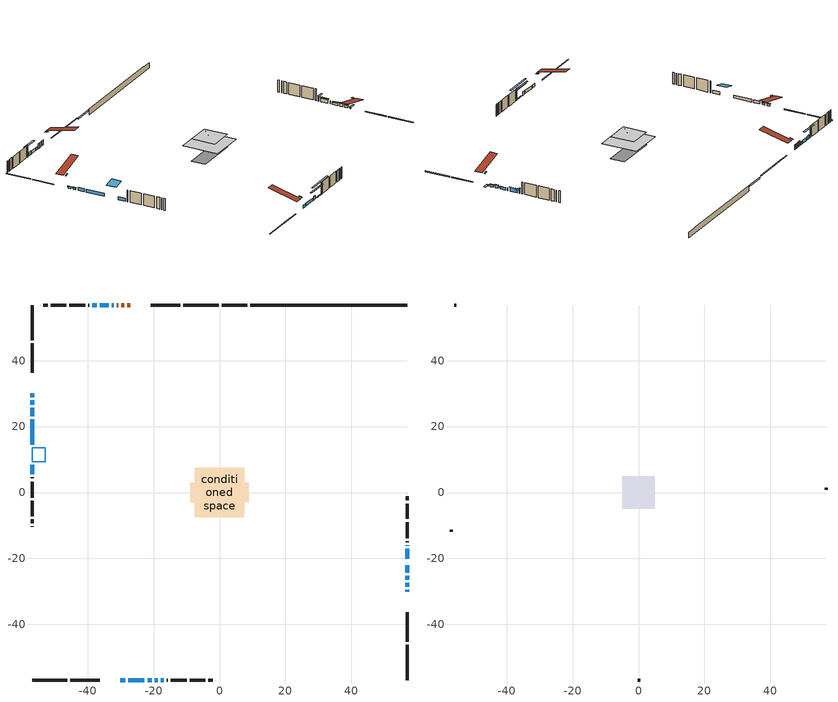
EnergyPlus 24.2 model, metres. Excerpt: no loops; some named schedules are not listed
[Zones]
conditioned space
 floor outside (Floor1 construction): -2.76,-2.76 -2.76,2.76 2.76,2.76 2.76,-2.76 z0.13
 floor outside (Floor2 construction): -1.02,-1.02 -1.02,1.02 1.02,1.02 1.02,-1.02 z0.13
 floor adiabatic (Floor6 construction): -1.17,-1.17 -1.17,1.17 1.17,1.17 1.17,-1.17 z0.13
 floor adiabatic (AdiabaticFloorConstruction): -7.45,-7.45 -7.45,7.45 7.45,7.45 7.45,-7.45 z2.57
 floor foundation (Slab1 construction): -8.88,-3 -8.88,3 8.88,3 8.88,-3 z-2.23
 floor foundation (Slab2 construction): -1.17,-1.17 -1.17,1.17 1.17,1.17 1.17,-1.17 z-0.59
 floor foundation (Slab3 construction): -2.16,-2.16 -2.16,2.16 2.16,2.16 2.16,-2.16 z0
 wall outside (RimJoist1 construction): -0.3,56.88 -10.99,56.88 / -56.88,-56.88 -46.19,-56.88 / -56.88,56.88 -56.88,46.19 / 56.88,-56.88 56.88,-46.19 z0.13:0.43
 wall outside (RimJoist2 construction): -11.92,56.88 -20.83,56.88 / -45.26,-56.88 -36.35,-56.88 / -56.88,45.26 -56.88,36.35 / 56.88,-45.26 56.88,-36.35 z0.13:0.43
 wall outside (AdiabaticWallConstruction 1): -27.12,56.88 -27.92,56.88 / -28.85,56.88 -29.75,56.88 / -30.68,56.88 -31.15,56.88 z0.13:2.16
 wall outside (AdiabaticWallConstruction): 56.88,-30.06 56.88,-29.55 z0.13:0.51; -56.88,30.06 -56.88,28.84 / -56.88,27.91 -56.88,26.69 z0.13:0.89; -30.06,-56.88 -28.66,-56.88 / 56.88,-26.48 56.88,-25.25 / 56.88,-21.16 56.88,-21.08 / -32.07,56.88 -32.68,56.88 / -56.88,25.77 -56.88,23.11 / -56.88,22.18 -56.88,14.46 / -27.73,-56.88 -22.77,-56.88 / -33.6,56.88 -36.36,56.88 / -56.88,8.43 -56.88,5.51 z0.13:1.35; 56.88,-28.62 56.88,-27.4 z0.13:1.05; 56.88,-24.33 56.88,-22.09 z0.13:1.07; -21.84,-56.88 -20.62,-56.88 / 56.88,-20.16 56.88,-17.11 z0.13:1.65; -19.69,-56.88 -18.77,-56.88 / -17.85,-56.88 -16.93,-56.88 z0.13:0.49; -37.29,56.88 -38.54,56.88 z0.13:1.68; 56.88,-16.18 56.88,-16 z0.13:2.11
 wall outside (Wall1 construction): -39.47,56.88 -39.79,56.88 / -16,-56.88 -15.68,-56.88 / -56.88,4.58 -56.88,4.26 / 56.88,-15.07 56.88,-14.75 z0.13:5.01
 wall outside (Wall2 construction): -40.72,56.88 -45.58,56.88 / -14.75,-56.88 -9.89,-56.88 / -56.88,3.33 -56.88,-1.54 / 56.88,-13.82 56.88,-8.96 z0.13:5.01
 wall outside (Wall3 construction): -46.51,56.88 -51.2,56.88 / -8.96,-56.88 -4.27,-56.88 / -56.88,-2.47 -56.88,-7.15 / 56.88,-8.03 56.88,-3.34 z0.13:5.01
 wall outside (Wall4 construction): -52.12,56.88 -53.42,56.88 / -3.35,-56.88 -2.05,-56.88 / -56.88,-8.08 -56.88,-9.38 / 56.88,-2.42 56.88,-1.12 z0.13:5.01
 wall outside (Wall5 construction): -54.35,56.88 -54.37,56.88 / -1.12,-56.88 -1.1,-56.88 / -56.88,-10.31 -56.88,-10.33 / 56.88,-0.19 56.88,-0.17 z0.13:5.01
 wall foundation (FoundationWall1 construction): 9.33,56.88,-2.23 9.33,56.88,0.13 52.12,56.88,0.13 52.12,56.88,-0.01 56.88,56.88,-0.01 56.88,56.88,-2.23
 wall foundation (FoundationWall2 construction): 8.4,56.88 0.63,56.88 z-0.59:0.07
 window (WindowConstruction 16): 56.88,-30.06 56.88,-29.55 z0.13:0.51
 window (WindowConstruction 6): -56.88,30.06 -56.88,28.84 z0.13:0.89
 window (WindowConstruction 7): -56.88,27.91 -56.88,26.69 z0.13:0.89
 window (WindowConstruction 8): -30.06,-56.88 -28.66,-56.88 z0.13:1.35
 window (WindowConstruction 9): 56.88,-28.62 56.88,-27.4 z0.13:1.04
 window (WindowConstruction 10): 56.88,-26.47 56.88,-25.26 z0.13:1.35
 window (WindowConstruction 11): 56.88,-24.33 56.88,-22.09 z0.13:1.07
 window (WindowConstruction 12): 56.88,-21.16 56.88,-21.09 z0.13:1.35
 window (WindowConstruction 17): -32.07,56.88 -32.68,56.88 z0.13:1.35
 window (WindowConstruction): -56.88,25.76 -56.88,23.11 z0.13:1.35
 window (WindowConstruction 13): -56.88,22.18 -56.88,14.46 z0.13:1.35
 window (WindowConstruction 14): -27.73,-56.88 -22.77,-56.88 z0.13:1.35
 window (WindowConstruction 15): -33.61,56.88 -36.36,56.88 z0.13:1.35
 window (WindowConstruction 1): -56.88,8.43 -56.88,5.51 z0.13:1.35
 window (WindowConstruction 2): -21.84,-56.88 -20.62,-56.88 z0.13:1.65
 window (WindowConstruction 18): -19.69,-56.88 -18.78,-56.88 z0.13:0.49
 window (WindowConstruction 19): -17.85,-56.88 -16.93,-56.88 z0.13:0.49
 window (WindowConstruction 3): -37.29,56.88 -38.54,56.88 z0.13:1.68
 window (WindowConstruction 4): 56.88,-20.16 56.88,-17.11 z0.13:1.65
 window (WindowConstruction 5): 56.88,-16.18 56.88,-16 z0.13:2.11
 door (Door): -27.12,56.88 -27.92,56.88 z0.13:2.16
 door (Door 1): -28.85,56.88 -29.75,56.88 z0.13:2.16
 door (Door 2): -30.68,56.88 -31.15,56.88 z0.13:2.16
 ceiling adiabatic (AdiabaticFloorConstruction): 7.45,-7.45 7.45,7.45 -7.45,7.45 -7.45,-7.45 z2.57
 roof outside (Roof4 construction): -26.19,56.88,5.01 -26.19,55.53,5.34 -25.84,55.53,5.34 -25.84,56.88,5.01; -30.99,-56.88,5.01 -30.99,-55.53,5.34 -31.34,-55.53,5.34 -31.34,-56.88,5.01; -56.88,30.99,5.01 -55.53,30.99,5.34 -55.53,31.34,5.34 -56.88,31.34,5.01; 56.88,-30.99,5.01 55.53,-30.99,5.34 55.53,-31.34,5.34 56.88,-31.34,5.01
 roof outside (AdiabaticRoofConstruction): -56.88,9.36,5.01 -52.83,9.36,6.02 -52.83,13.53,6.02 -56.88,13.53,5.01
 skylight (SkylightConstruction): -56.88,9.36,5.01 -52.83,9.36,6.02 -52.83,13.53,6.02 -56.88,13.53,5.01
attic - vented
 floor to conditioned space (Floor3 construction Reversed): -4.93,-4.93 -4.93,4.93 4.93,4.93 4.93,-4.93 z5.01
 floor to conditioned space (Floor4 construction Reversed): -1.02,-1.02 -1.02,1.02 1.02,1.02 1.02,-1.02 z5.01
 floor to conditioned space (Floor5 construction Reversed): -3.63,-3.63 -3.63,3.63 3.63,3.63 3.63,-3.63 z5.01
 wall outside (Wall6 construction): -55.3,56.88 -55.95,56.88 / -0.17,-56.88 0.48,-56.88 / -56.88,-11.26 -56.88,-11.91 / 56.88,0.76 56.88,1.41 z0.13:5.01
 roof outside (Roof1 construction): -24.91,56.88,5.01 -24.91,44.65,8.06 -21.76,44.65,8.06 -21.76,56.88,5.01; -32.27,-56.88,5.01 -32.27,-44.65,8.06 -35.42,-44.65,8.06 -35.42,-56.88,5.01; -56.88,32.27,5.01 -44.65,32.27,8.06 -44.65,35.42,8.06 -56.88,35.42,5.01; 56.88,-32.27,5.01 44.65,-32.27,8.06 44.65,-35.42,8.06 56.88,-35.42,5.01
shading: 56.88,-29.4 56.88,-30.21 59.32,-30.21 59.32,-29.4 z0.66; -56.88,28.69 -56.88,30.21 -57.49,30.21 -57.49,28.69 z1.04; -56.88,26.54 -56.88,28.06 -57.49,28.06 -57.49,26.54 z1.04; 56.88,-27.25 56.88,-28.77 57.49,-28.77 57.49,-27.25 z1.19; 56.88,-25.11 56.88,-26.62 57.49,-26.62 57.49,-25.11 z1.5; 56.88,-21.94 56.88,-24.48 57.49,-24.48 57.49,-21.94 z1.22; -17.88,-56.88 -24.58,-56.88 -24.58,-57.49 -17.88,-57.49 z4.39; -15.12,-56.88 -23.35,-56.88 -23.35,-57.34 -15.12,-57.34 z4.15; -11.44,-56.88 -23.34,-56.88 -23.34,-57.49 -11.44,-57.49 z5.98; -41.59,56.88 -34.24,56.88 -34.24,57.49 -41.59,57.49 z4.73; 56.88,-16.81 56.88,-20.46 57.18,-20.46 57.18,-16.81 z1.95; 56.88,-15.85 56.88,-16.33 59.32,-16.33 59.32,-15.85 z2.26
[Building]
Building 1: Terrain=Suburbs
[Site:Location]
Edmonton Intl AP_AB: Latitude {deg}=53.31; Longitude {deg}=-113.58; Time Zone {hr}=-7; Elevation {m}=723; Keep Site Location Information=Yes
[Site:GroundTemperature:Shallow]
-1.56185, -3.61833, -3.78302, -2.80711, 1.11059, 5.01004, 8.39065, 10.5322, 10.7141, 8.97234, 5.67794, 1.89811
[Site:WaterMainsTemperature]
Calculation Method=Schedule; Temperature Schedule=mains temperature schedule
[Material] Roughness=Rough; Thermal Absorptance=0.9
Name | Thickness {m} | Conductivity {W/m-K} | Density {kg/m3} | Specific Heat {J/kg-K} | Solar Absorptance | Visible Absorptance
asphalt or fiberglass shingles | 0.00635 | 0.162714 | 1121.4 | 1465.45 | 0.4 | 0.4
asphalt or fiberglass shingles 1 | 0.00635 | 0.162714 | 1121.4 | 1465.45 | 0.7 | 0.7
ceiling loosefill ins | 0.0846667 | 0.0480833 | 16.02 | 1046.75 | 0.7 | 0.7
ceiling stud and cavity | 0.1397 | 0.0995447 | 65.682 | 1177.47 | 0.7 | 0.7
ceiling stud and cavity 1 | 0.1397 | 0.119484 | 65.682 | 1177.47 | 0.7 | 0.7
ceiling stud and cavity 2 | 0.1397 | 0.112855 | 65.682 | 1177.47 | 0.7 | 0.7
concrete 4.0 in. | 0.1016 | 1.803125 | 2242.8 | 837.4 | 0.7 | 0.7
concrete 8.0 in. | 0.2032 | 1.803125 | 2242.8 | 837.4 | 0.7 | 0.7
door material | 0.04445 | 0.053851 | 512.64 | 1214.23 | 0.7 | 0.7
exterior vertical ins | 0.0827993 | 0.029427 | 32.04 | 1214.23 | 0.7 | 0.7
exterior vertical ins 1 | 0.0455465 | 0.029427 | 32.04 | 1214.23 | 0.7 | 0.7
floor covering | 0.0127 | 0.0433444 | 54.468 | 1339.84 | 0.6 | 0.6
floor covering 1 | 0.0127 | 9.015625 | 54.468 | 1339.84 | 0.6 | 0.6
floor rigid ins; rim joist rigid ins; roof rigid ins | 0.051816 | 0.029427 | 32.04 | 1214.23 | 0.7 | 0.7
floor rigid ins 1; roof rigid ins 1; wall rigid ins | 0.512978 | 0.029427 | 32.04 | 1214.23 | 0.7 | 0.7
floor stud and cavity | 0.1397 | 0.0986543 | 92.3553 | 1139.71 | 0.7 | 0.7
floor stud and cavity 1 | 0.1397 | 0.0903414 | 92.3553 | 1139.71 | 0.7 | 0.7
floor stud and cavity 2 | 0.0889 | 0.62952 | 50.32683 | 1063.81 | 0.7 | 0.7
floor stud and cavity 3 | 0.1397 | 1.75129 | 37.0049 | 1207.88 | 0.7 | 0.7
furniture material conditioned space 1 | 0.1524 | 0.115458 | 640.8 | 1214.23 | 0.6 | 0.6
gypsum board | 0.0127 | 0.160291 | 801 | 837.4 | 0.6 | 0.6
gypsum board 1 | 0.0127 | 0.160291 | 801 | 837.4 | 0.7 | 0.7
osb sheathing 0.5 in. | 0.0127 | 0.115458 | 512.64 | 1214.23 | 0.7 | 0.7
osb sheathing 0.75 in. | 0.01905 | 0.115458 | 512.64 | 1214.23 | 0.7 | 0.7
osb sheathing 2.0 in. | 0.0508 | 0.115458 | 512.64 | 1214.23 | 0.7 | 0.7
rim joist stud and cavity | 0.0508 | 0.0451784 | 125.044 | 1163.47 | 0.6 | 0.6
rim joist stud and cavity 1 | 0.0508 | 0.0344445 | 125.044 | 1163.47 | 0.6 | 0.6
roof stud and cavity | 0.2032 | 1.99059 | 78.34581 | 1123.46 | 0.7 | 0.7
roof stud and cavity 1 | 0.18415 | 1.78684 | 37.0049 | 1207.88 | 0.6 | 0.6
wall stud and cavity | 0.1397 | 0.10344 | 139.0536 | 1170.24 | 0.7 | 0.7
wall stud and cavity 1 | 0.1397 | 0.0984349 | 139.0536 | 1170.24 | 0.7 | 0.7
wall stud and cavity 2 | 0.1397 | 0.0975873 | 139.0536 | 1170.24 | 0.7 | 0.7
wall stud and cavity 3 | 0.1397 | 0.0835141 | 139.0536 | 1170.24 | 0.7 | 0.7
wall stud and cavity 4 | 0.1397 | 0.0885473 | 139.0536 | 1170.24 | 0.7 | 0.7
wall stud and cavity 5 | 0.0889 | 6.9971 | 50.32683 | 1063.81 | 0.6 | 0.6
wall stud and cavity 6 | 0.0889 | 0.380278 | 52.3479 | 1209.89 | 0.7 | 0.7
wall stud and cavity 7 | 0.0889 | 0.391764 | 83.0341 | 1211.67 | 0.7 | 0.7
wood siding | 0.0254 | 0.102417 | 544.68 | 1172.36 | 0.4 | 0.4
wood siding 1 | 0.00254 | 0.102417 | 544.68 | 1172.36 | 0.4 | 0.4
wood siding 2; wood siding 3; wood siding 4 | 0.0254 | 0.102417 | 544.68 | 1172.36 | 0.7 | 0.7
[WindowMaterial:SimpleGlazingSystem]
Name | U-Factor {W/m2-K} | Solar Heat Gain Coefficient
SkylightMaterial | 2.12525 | 0.6216
WindowMaterial | 2.29789 | 0.6
WindowMaterial 1 | 1.51489 | 0.44
WindowMaterial 10 | 1.513187 | 0.42
WindowMaterial 11 | 1.4547 | 0.44
WindowMaterial 12 | 5.88581 | 0.27
WindowMaterial 13 | 2.373404 | 0.58
WindowMaterial 14 | 2.36034 | 0.48
WindowMaterial 15 | 2.32117 | 0.56
WindowMaterial 16 | 5.90966 | 0.46
WindowMaterial 2 | 1.30708 | 0.51
WindowMaterial 3 | 1.46379 | 0.44
WindowMaterial 4 | 1.25086 | 0.53
WindowMaterial 5 | 1.79311 | 0.31
WindowMaterial 6 | 1.7352 | 0.33
WindowMaterial 7 | 1.379754 | 0.48
WindowMaterial 8 | 1.43256 | 0.46
WindowMaterial 9 | 1.55237 | 0.41
[Construction]
AdiabaticFloorConstruction: floor stud and cavity 3, floor rigid ins 1, osb sheathing 0.75 in., floor covering
AdiabaticRoofConstruction: asphalt or fiberglass shingles 1, roof rigid ins 1, osb sheathing 0.75 in., roof stud and cavity 1
AdiabaticWallConstruction: wood siding 3, wall rigid ins, wall stud and cavity 6, gypsum board
AdiabaticWallConstruction 1: wood siding 4, wall rigid ins, wall stud and cavity 6, gypsum board
Door; Door 1; Door 2: door material
Floor1 construction: floor stud and cavity, floor rigid ins, osb sheathing 0.75 in., floor covering
Floor2 construction: floor stud and cavity 1, floor rigid ins, osb sheathing 0.75 in., floor covering
Floor3 construction Reversed: gypsum board, ceiling stud and cavity, ceiling loosefill ins
Floor4 construction Reversed: gypsum board, ceiling stud and cavity 1, ceiling loosefill ins
Floor5 construction Reversed: gypsum board, ceiling stud and cavity 2, ceiling loosefill ins
Floor6 construction: floor stud and cavity 2, floor covering 1
FoundationWall1 construction; FoundationWall2 construction: concrete 8.0 in., gypsum board 1
furniture construction conditioned space 1: furniture material conditioned space 1
PartitionWallConstruction: gypsum board, wall stud and cavity 7, gypsum board
RimJoist1 construction: wood siding 2, osb sheathing 2.0 in., rim joist stud and cavity
RimJoist2 construction: wood siding 2, rim joist rigid ins, osb sheathing 2.0 in., rim joist stud and cavity 1
Roof1 construction: asphalt or fiberglass shingles
Roof4 construction: asphalt or fiberglass shingles, roof rigid ins, osb sheathing 0.75 in., roof stud and cavity, gypsum board
SkylightConstruction: SkylightMaterial
Slab1 construction; Slab2 construction; Slab3 construction: concrete 4.0 in.
Wall1 construction: wood siding, osb sheathing 0.5 in., wall stud and cavity, gypsum board
Wall2 construction: wood siding, osb sheathing 0.5 in., wall stud and cavity 1, gypsum board
Wall3 construction: wood siding, osb sheathing 0.5 in., wall stud and cavity 2, gypsum board
Wall4 construction: wood siding, osb sheathing 0.5 in., wall stud and cavity 3, gypsum board
Wall5 construction: wood siding, osb sheathing 0.5 in., wall stud and cavity 4, gypsum board
Wall6 construction: wood siding 1, wall stud and cavity 5
WindowConstruction: WindowMaterial
WindowConstruction 1: WindowMaterial 1
WindowConstruction 10: WindowMaterial 10
WindowConstruction 11: WindowMaterial 11
WindowConstruction 12: WindowMaterial 12
WindowConstruction 13; WindowConstruction 14; WindowConstruction 15: WindowMaterial 13
WindowConstruction 16: WindowMaterial 14
WindowConstruction 17: WindowMaterial 15
WindowConstruction 18; WindowConstruction 19: WindowMaterial 16
WindowConstruction 2: WindowMaterial 2
WindowConstruction 3: WindowMaterial 3
WindowConstruction 4: WindowMaterial 4
WindowConstruction 5: WindowMaterial 5
WindowConstruction 6: WindowMaterial 6
WindowConstruction 7: WindowMaterial 7
WindowConstruction 8: WindowMaterial 8
WindowConstruction 9: WindowMaterial 9
[Zone] Multiplier=1; Part of Total Floor Area=Yes
Name | Volume {m3}
attic - vented | 77.3415
conditioned space | 889.5
[Space]
Name | Zone | Volume {m3}
attic - vented 1 | attic - vented | 77.3415
conditioned space 1 | conditioned space | 889.5
[ZoneInfiltration:EffectiveLeakageArea]
infil attic - vented 1: Zone or Space=attic - vented 1; Schedule=Always On Discrete; Effective Air Leakage Area {cm2}=5360.7; Stack Coefficient=0.000551698; Wind Coefficient=1.58698e-05
[ZoneMixing]
whole house fan mix: Zone or Space=attic - vented; Schedule=Always On Continuous; Design Flow Rate Calculation Method=Flow/Zone; Design Flow Rate {m3/s}=0; Source Zone or Space=conditioned space
[SurfaceProperty:ExposedFoundationPerimeter] Exposed Perimeter Calculation Method=TotalExposedPerimeter
Name | Total Exposed Perimeter {m}
Slab1 | 47.549
Slab2 | 7.772
Slab3 | 11.278
[InternalMass] Zone or ZoneList=conditioned space; Space or SpaceList=conditioned space 1
Name | Construction | Surface Area {m2}
furniture mass conditioned space 1 | furniture construction conditioned space 1 | 157.096
partition wall mass | PartitionWallConstruction | 387.26
[Lights]
interior lighting: Zone or ZoneList or Space or SpaceList=conditioned space 1; Schedule=interior lighting schedule; Design Level Calculation Method=LightingLevel; Lighting Level {W}=343.2; Return Air Fraction=0; Fraction Radiant=0.6; Fraction Visible=0.2; Fraction Replaceable=1
[People]
occupants: Zone or ZoneList or Space or SpaceList=conditioned space 1; Number of People Schedule=occupants schedule; Number of People Calculation Method=People; Number of People=3; Fraction Radiant=0.314171; Sensible Heat Fraction=0.56303; Activity Level Schedule=occupants activity schedule; Carbon Dioxide Generation Rate {m3/s-W}=0; Enable ASHRAE 55 Comfort Warnings=No; Mean Radiant Temperature Calculation Type=EnclosureAveraged
[ElectricEquipment] Zone or ZoneList or Space or SpaceList=conditioned space 1; Design Level Calculation Method=EquipmentLevel
Name | Schedule | Design Level {W} | Fraction Latent | Fraction Radiant | Fraction Lost
clothes dryer | clothes dryer schedule | 140.772 | 0.015 | 0.081 | 0.85
clothes washer | clothes washer schedule | 32.1985 | 0.03 | 0.162 | 0.7
cooking range | cooking range schedule | 215.147 | 0.08 | 0.432 | 0.2
dishwasher | dishwasher schedule | 66.8632 | 0.3 | 0.18 | 0.4
fridge | fridge schedule | 72.9452 | 0 | 0.6 | 0
mech vent bath fan 0 | mech vent bath fan 0 schedule | 50.2 | 0 | 0 | 1
mech vent bath fan 1 | mech vent bath fan 1 schedule | 50.2 | 0 | 0 | 1
mech vent bath fan 2 | mech vent bath fan 2 schedule | 50.2 | 0 | 0 | 1
mech vent house fan | mech vent house fan schedule | 0 | 0 | 0 | 1
mech vent house fan cfis | mech vent house fan cfis schedule | 0 | 0 | 0 | 0
misc plug loads | misc plug loads schedule | 494.7 | 0.045 | 0.513 | 0.1
whole house fan | Always On Discrete | 0 | 0 | 0 | 1
[OtherEquipment] Zone or ZoneList or Space or SpaceList=conditioned space 1; Design Level Calculation Method=EquipmentLevel
Name | Fuel Type | Schedule | Design Level {W} | Fraction Latent | Fraction Radiant | Fraction Lost
clothes dryer 1 | Electricity | clothes dryer schedule | 0 | 0.015 | 0.081 | 0.85
cooking range 1 | Electricity | cooking range schedule | 0 | 0.08 | 0.432 | 0.2
general water use latent | None | general water use schedule | 62.594 | 1 | 0 | 0
general water use sensible | None | general water use schedule | -61.6891 | 0 | 0.6 | 0
mech vent house fan latent load | None | Always On Discrete | 0 | 1 | 0 | 0
mech vent house fan sensible load | None | Always On Discrete | 0 | 0 | 0 | 0
water heater energy adjustment1 | NaturalGas | Always On Discrete | 0.01 | 0 | 0 | 1
[ZoneInfiltration:DesignFlowRate] Zone or ZoneList or Space or SpaceList=conditioned space 1; Schedule=Always On Discrete; Design Flow Rate Calculation Method=Flow/Zone; Design Flow Rate {m3/s}=0
infil flow; natural vent flow; whole house fan flow
[Foundation:Kiva] Initial Indoor Air Temperature {C}=18; Wall Depth Below Slab {m}=0.2032
Name | Wall Height Above Grade {m} | Custom Block Material Name 1 | Custom Block Depth 1 {m} | Custom Block X Position 1 {m} | Custom Block Z Position 1 {m}
Foundation Kiva 1 | 0.129997 | exterior vertical ins | 2.36001 | 0.2159 | 0
Foundation Kiva 2 | 0.0700126 | exterior vertical ins 1 | 0.660014 | 0.2159 | 0
Foundation Kiva 3 | 0.1016
[Foundation:Kiva:Settings]
Soil Conductivity {W/m-K}=0.849921; Soil Density {kg/m3}=1842.3; Soil Specific Heat {J/kg-K}=418.7; Ground Solar Absorptivity=0.9; Ground Thermal Absorptivity=0.9; Ground Surface Roughness {m}=0.03; Far-Field Width {m}=40; Deep-Ground Boundary Condition=ZeroFlux; Deep-Ground Depth {m}=40; Minimum Cell Dimension {m}=0.2; Maximum Cell Growth Coefficient=3; Simulation Timestep=Timestep
[Exterior:Lights]
exterior lighting: Schedule=exterior lighting schedule; Design Level {W}=75.6
[Schedule:Constant]
Name | Hourly Value
Always On Continuous; mech vent house fan schedule; mech vent house fan cfis schedule; Always On Discrete | 1
occupants activity schedule | 117.228
fridge schedule | 0
[Schedule:Week:Daily]
interior lighting schedule Week Rule - Jan1-Jan27: interior lighting schedule day, interior lighting schedule day, interior lighting schedule day, interior lighting schedule day, interior lighting schedule day, interior lighting schedule day, interior lighting schedule day, interior lighting schedule default day, interior lighting schedule default day, interior lighting schedule default day, interior lighting schedule default day, interior lighting schedule default day
interior lighting schedule Week Rule - Jan28-Feb3: interior lighting schedule day, interior lighting schedule day, interior lighting schedule day, interior lighting schedule day, interior lighting schedule day 1, interior lighting schedule day 1, interior lighting schedule day 1, interior lighting schedule default day, interior lighting schedule default day, interior lighting schedule default day, interior lighting schedule default day, interior lighting schedule default day
interior lighting schedule Week Rule - Feb4-Feb24: interior lighting schedule day 1, interior lighting schedule day 1, interior lighting schedule day 1, interior lighting schedule day 1, interior lighting schedule day 1, interior lighting schedule day 1, interior lighting schedule day 1, interior lighting schedule default day, interior lighting schedule default day, interior lighting schedule default day, interior lighting schedule default day, interior lighting schedule default day
interior lighting schedule Week Rule - Feb25-Mar3: interior lighting schedule day 1, interior lighting schedule day 1, interior lighting schedule day 1, interior lighting schedule day 1, interior lighting schedule day 2, interior lighting schedule day 2, interior lighting schedule day 2, interior lighting schedule default day, interior lighting schedule default day, interior lighting schedule default day, interior lighting schedule default day, interior lighting schedule default day
interior lighting schedule Week Rule - Mar4-Mar31: interior lighting schedule day 2, interior lighting schedule day 2, interior lighting schedule day 2, interior lighting schedule day 2, interior lighting schedule day 2, interior lighting schedule day 2, interior lighting schedule day 2, interior lighting schedule default day, interior lighting schedule default day, interior lighting schedule default day, interior lighting schedule default day, interior lighting schedule default day
interior lighting schedule Week Rule - Apr1-Apr28: interior lighting schedule day 3, interior lighting schedule day 3, interior lighting schedule day 3, interior lighting schedule day 3, interior lighting schedule day 3, interior lighting schedule day 3, interior lighting schedule day 3, interior lighting schedule default day, interior lighting schedule default day, interior lighting schedule default day, interior lighting schedule default day, interior lighting schedule default day
interior lighting schedule Week Rule - Apr29-May5: interior lighting schedule day 3, interior lighting schedule day 3, interior lighting schedule day 4, interior lighting schedule day 4, interior lighting schedule day 4, interior lighting schedule day 4, interior lighting schedule day 4, interior lighting schedule default day, interior lighting schedule default day, interior lighting schedule default day, interior lighting schedule default day, interior lighting schedule default day
interior lighting schedule Week Rule - May6-May26: interior lighting schedule day 4, interior lighting schedule day 4, interior lighting schedule day 4, interior lighting schedule day 4, interior lighting schedule day 4, interior lighting schedule day 4, interior lighting schedule day 4, interior lighting schedule default day, interior lighting schedule default day, interior lighting schedule default day, interior lighting schedule default day, interior lighting schedule default day
interior lighting schedule Week Rule - May27-Jun2: interior lighting schedule day 4, interior lighting schedule day 4, interior lighting schedule day 4, interior lighting schedule day 4, interior lighting schedule day 4, interior lighting schedule day 5, interior lighting schedule day 5, interior lighting schedule default day, interior lighting schedule default day, interior lighting schedule default day, interior lighting schedule default day, interior lighting schedule default day
interior lighting schedule Week Rule - Jun3-Jun30: interior lighting schedule day 5, interior lighting schedule day 5, interior lighting schedule day 5, interior lighting schedule day 5, interior lighting schedule day 5, interior lighting schedule day 5, interior lighting schedule day 5, interior lighting schedule default day, interior lighting schedule default day, interior lighting schedule default day, interior lighting schedule default day, interior lighting schedule default day
interior lighting schedule Week Rule - Jul1-Jul28: interior lighting schedule day 6, interior lighting schedule day 6, interior lighting schedule day 6, interior lighting schedule day 6, interior lighting schedule day 6, interior lighting schedule day 6, interior lighting schedule day 6, interior lighting schedule default day, interior lighting schedule default day, interior lighting schedule default day, interior lighting schedule default day, interior lighting schedule default day
interior lighting schedule Week Rule - Jul29-Aug4: interior lighting schedule day 6, interior lighting schedule day 6, interior lighting schedule day 6, interior lighting schedule day 7, interior lighting schedule day 7, interior lighting schedule day 7, interior lighting schedule day 7, interior lighting schedule default day, interior lighting schedule default day, interior lighting schedule default day, interior lighting schedule default day, interior lighting schedule default day
interior lighting schedule Week Rule - Aug5-Aug25: interior lighting schedule day 7, interior lighting schedule day 7, interior lighting schedule day 7, interior lighting schedule day 7, interior lighting schedule day 7, interior lighting schedule day 7, interior lighting schedule day 7, interior lighting schedule default day, interior lighting schedule default day, interior lighting schedule default day, interior lighting schedule default day, interior lighting schedule default day
interior lighting schedule Week Rule - Aug26-Sep1: interior lighting schedule day 7, interior lighting schedule day 7, interior lighting schedule day 7, interior lighting schedule day 7, interior lighting schedule day 7, interior lighting schedule day 7, interior lighting schedule day 8, interior lighting schedule default day, interior lighting schedule default day, interior lighting schedule default day, interior lighting schedule default day, interior lighting schedule default day
interior lighting schedule Week Rule - Sep2-Sep29: interior lighting schedule day 8, interior lighting schedule day 8, interior lighting schedule day 8, interior lighting schedule day 8, interior lighting schedule day 8, interior lighting schedule day 8, interior lighting schedule day 8, interior lighting schedule default day, interior lighting schedule default day, interior lighting schedule default day, interior lighting schedule default day, interior lighting schedule default day
interior lighting schedule Week Rule - Sep30-Oct6: interior lighting schedule day 8, interior lighting schedule day 9, interior lighting schedule day 9, interior lighting schedule day 9, interior lighting schedule day 9, interior lighting schedule day 9, interior lighting schedule day 9, interior lighting schedule default day, interior lighting schedule default day, interior lighting schedule default day, interior lighting schedule default day, interior lighting schedule default day
interior lighting schedule Week Rule - Oct7-Oct27: interior lighting schedule day 9, interior lighting schedule day 9, interior lighting schedule day 9, interior lighting schedule day 9, interior lighting schedule day 9, interior lighting schedule day 9, interior lighting schedule day 9, interior lighting schedule default day, interior lighting schedule default day, interior lighting schedule default day, interior lighting schedule default day, interior lighting schedule default day
interior lighting schedule Week Rule - Oct28-Nov3: interior lighting schedule day 9, interior lighting schedule day 9, interior lighting schedule day 9, interior lighting schedule day 9, interior lighting schedule day 10, interior lighting schedule day 10, interior lighting schedule day 10, interior lighting schedule default day, interior lighting schedule default day, interior lighting schedule default day, interior lighting schedule default day, interior lighting schedule default day
interior lighting schedule Week Rule - Nov4-Nov24: interior lighting schedule day 10, interior lighting schedule day 10, interior lighting schedule day 10, interior lighting schedule day 10, interior lighting schedule day 10, interior lighting schedule day 10, interior lighting schedule day 10, interior lighting schedule default day, interior lighting schedule default day, interior lighting schedule default day, interior lighting schedule default day, interior lighting schedule default day
interior lighting schedule Week Rule - Nov25-Dec1: interior lighting schedule day 10, interior lighting schedule day 10, interior lighting schedule day 10, interior lighting schedule day 10, interior lighting schedule day 10, interior lighting schedule day 10, interior lighting schedule day 11, interior lighting schedule default day, interior lighting schedule default day, interior lighting schedule default day, interior lighting schedule default day, interior lighting schedule default day
interior lighting schedule Week Rule - Dec2-Dec31: interior lighting schedule day 11, interior lighting schedule day 11, interior lighting schedule day 11, interior lighting schedule day 11, interior lighting schedule day 11, interior lighting schedule day 11, interior lighting schedule day 11, interior lighting schedule default day, interior lighting schedule default day, interior lighting schedule default day, interior lighting schedule default day, interior lighting schedule default day
occupants schedule Week Rule - Jan1-Dec31: occupants schedule day, occupants schedule day, occupants schedule day, occupants schedule day, occupants schedule day, occupants schedule day, occupants schedule day, occupants schedule default day, occupants schedule default day, occupants schedule default day, occupants schedule default day, occupants schedule default day
clothes dryer schedule Week Rule - Jan1-Dec31: clothes dryer schedule day, clothes dryer schedule day, clothes dryer schedule day, clothes dryer schedule day, clothes dryer schedule day, clothes dryer schedule day, clothes dryer schedule day, clothes dryer schedule default day, clothes dryer schedule default day, clothes dryer schedule default day, clothes dryer schedule default day, clothes dryer schedule default day
clothes washer schedule Week Rule - Jan1-Dec31: clothes washer schedule day, clothes washer schedule day, clothes washer schedule day, clothes washer schedule day, clothes washer schedule day, clothes washer schedule day, clothes washer schedule day, clothes washer schedule default day, clothes washer schedule default day, clothes washer schedule default day, clothes washer schedule default day, clothes washer schedule default day
cooking range schedule Week Rule - Jan1-Dec31: cooking range schedule day, cooking range schedule day, cooking range schedule day, cooking range schedule day, cooking range schedule day, cooking range schedule day, cooking range schedule day, cooking range schedule default day, cooking range schedule default day, cooking range schedule default day, cooking range schedule default day, cooking range schedule default day
dishwasher schedule Week Rule - Jan1-Dec31: dishwasher schedule day, dishwasher schedule day, dishwasher schedule day, dishwasher schedule day, dishwasher schedule day, dishwasher schedule day, dishwasher schedule day, dishwasher schedule default day, dishwasher schedule default day, dishwasher schedule default day, dishwasher schedule default day, dishwasher schedule default day
mech vent bath fan 0 schedule Week Rule - Jan1-Dec31: mech vent bath fan 0 schedule day, mech vent bath fan 0 schedule day, mech vent bath fan 0 schedule day, mech vent bath fan 0 schedule day, mech vent bath fan 0 schedule day, mech vent bath fan 0 schedule day, mech vent bath fan 0 schedule day, mech vent bath fan 0 schedule default day, mech vent bath fan 0 schedule default day, mech vent bath fan 0 schedule default day, mech vent bath fan 0 schedule default day, mech vent bath fan 0 schedule default day
[Schedule:Year]
interior lighting schedule: interior lighting schedule Week Rule - Jan1-Jan27, 1, 1, 1, 27, interior lighting schedule Week Rule - Jan28-Feb3, 1, 28, 2, 3, interior lighting schedule Week Rule - Feb4-Feb24, 2, 4, 2, 24, interior lighting schedule Week Rule - Feb25-Mar3, 2, 25, 3, 3, interior lighting schedule Week Rule - Mar4-Mar31, 3, 4, 3, 31, interior lighting schedule Week Rule - Apr1-Apr28, 4, 1, 4, 28, interior lighting schedule Week Rule - Apr29-May5, 4, 29, 5, 5, interior lighting schedule Week Rule - May6-May26, 5, 6, 5, 26, interior lighting schedule Week Rule - May27-Jun2, 5, 27, 6, 2, interior lighting schedule Week Rule - Jun3-Jun30, 6, 3, 6, 30, interior lighting schedule Week Rule - Jul1-Jul28, 7, 1, 7, 28, interior lighting schedule Week Rule - Jul29-Aug4, 7, 29, 8, 4, interior lighting schedule Week Rule - Aug5-Aug25, 8, 5, 8, 25, interior lighting schedule Week Rule - Aug26-Sep1, 8, 26, 9, 1, interior lighting schedule Week Rule - Sep2-Sep29, 9, 2, 9, 29, interior lighting schedule Week Rule - Sep30-Oct6, 9, 30, 10, 6, interior lighting schedule Week Rule - Oct7-Oct27, 10, 7, 10, 27, interior lighting schedule Week Rule - Oct28-Nov3, 10, 28, 11, 3, interior lighting schedule Week Rule - Nov4-Nov24, 11, 4, 11, 24, interior lighting schedule Week Rule - Nov25-Dec1, 11, 25, 12, 1, interior lighting schedule Week Rule - Dec2-Dec31, 12, 2, 12, 31
occupants schedule: occupants schedule Week Rule - Jan1-Dec31, 1, 1, 12, 31
clothes dryer schedule: clothes dryer schedule Week Rule - Jan1-Dec31, 1, 1, 12, 31
clothes washer schedule: clothes washer schedule Week Rule - Jan1-Dec31, 1, 1, 12, 31
cooking range schedule: cooking range schedule Week Rule - Jan1-Dec31, 1, 1, 12, 31
dishwasher schedule: dishwasher schedule Week Rule - Jan1-Dec31, 1, 1, 12, 31
mech vent bath fan 0 schedule: mech vent bath fan 0 schedule Week Rule - Jan1-Dec31, 1, 1, 12, 31
mech vent bath fan 1 schedule: mech vent bath fan 1 schedule Week Rule - Jan1-Dec31, 1, 1, 12, 31
mech vent bath fan 2 schedule: mech vent bath fan 2 schedule Week Rule - Jan1-Dec31, 1, 1, 12, 31
misc plug loads schedule: misc plug loads schedule Week Rule - Jan1-Dec31, 1, 1, 12, 31
general water use schedule: general water use schedule Week Rule - Jan1-Dec31, 1, 1, 12, 31
exterior lighting schedule: exterior lighting schedule Week Rule - Jan1-Jan27, 1, 1, 1, 27, exterior lighting schedule Week Rule - Jan28-Feb3, 1, 28, 2, 3, exterior lighting schedule Week Rule - Feb4-Feb24, 2, 4, 2, 24, exterior lighting schedule Week Rule - Feb25-Mar3, 2, 25, 3, 3, exterior lighting schedule Week Rule - Mar4-Mar31, 3, 4, 3, 31, exterior lighting schedule Week Rule - Apr1-Apr28, 4, 1, 4, 28, exterior lighting schedule Week Rule - Apr29-May5, 4, 29, 5, 5, exterior lighting schedule Week Rule - May6-May26, 5, 6, 5, 26, exterior lighting schedule Week Rule - May27-Jun2, 5, 27, 6, 2, exterior lighting schedule Week Rule - Jun3-Jun30, 6, 3, 6, 30, exterior lighting schedule Week Rule - Jul1-Jul28, 7, 1, 7, 28, exterior lighting schedule Week Rule - Jul29-Aug4, 7, 29, 8, 4, exterior lighting schedule Week Rule - Aug5-Aug25, 8, 5, 8, 25, exterior lighting schedule Week Rule - Aug26-Sep1, 8, 26, 9, 1, exterior lighting schedule Week Rule - Sep2-Sep29, 9, 2, 9, 29, exterior lighting schedule Week Rule - Sep30-Oct6, 9, 30, 10, 6, exterior lighting schedule Week Rule - Oct7-Oct27, 10, 7, 10, 27, exterior lighting schedule Week Rule - Oct28-Nov3, 10, 28, 11, 3, exterior lighting schedule Week Rule - Nov4-Nov24, 11, 4, 11, 24, exterior lighting schedule Week Rule - Nov25-Dec1, 11, 25, 12, 1, exterior lighting schedule Week Rule - Dec2-Dec31, 12, 2, 12, 31
[Schedule:Compact]
mains temperature schedule: Through: 01/01, For: AllDays, Until: 24:00, 10.4289, Through: 01/02, For: AllDays, Until: 24:00, 10.3783, Through: 01/03, For: AllDays, Until: 24:00, 10.3283, Through: 01/04, For: AllDays, Until: 24:00, 10.2789, Through: 01/05, For: AllDays, Until: 24:00, 10.23, Through: 01/06, For: AllDays, Until: 24:00, 10.1822, Through: 01/07, For: AllDays, Until: 24:00, 10.135, Through: 01/08, For: AllDays, Until: 24:00, 10.0883, Through: 01/09, For: AllDays, Until: 24:00, 10.0428, Through: 01/10, For: AllDays, Until: 24:00, 9.99778, Through: 01/11, For: AllDays, Until: 24:00, 9.95333, Through: 01/12, For: AllDays, Until: 24:00, 9.90944, Through: 01/13, For: AllDays, Until: 24:00, 9.86667, Through: 01/14, For: AllDays, Until: 24:00, 9.825, Through: 01/15, For: AllDays, Until: 24:00, 9.78389, Through: 01/16, For: AllDays, Until: 24:00, 9.74333, Through: 01/17, For: AllDays, Until: 24:00, 9.70389, Through: 01/18, For: AllDays, Until: 24:00, 9.66556, Through: 01/19, For: AllDays, Until: 24:00, 9.62778, Through: 01/20, For: AllDays, Until: 24:00, 9.59056, Through: 01/21, For: AllDays, Until: 24:00, 9.55444, Through: 01/22, For: AllDays, Until: 24:00, 9.51944, Through: 01/23, For: AllDays, Until: 24:00, 9.485, Through: 01/24, For: AllDays, Until: 24:00, 9.45167, Through: 01/25, For: AllDays, Until: 24:00, 9.41944, Through: 01/26, For: AllDays, Until: 24:00, 9.38778, Through: 01/27, For: AllDays, Until: 24:00, 9.35722, Through: 01/28, For: AllDays, Until: 24:00, 9.32778, Through: 01/29, For: AllDays, Until: 24:00, 9.29889, Through: 01/30, For: AllDays, Until: 24:00, 9.27111, Through: 01/31, For: AllDays, Until: 24:00, 9.24444, Through: 02/01, For: AllDays, Until: 24:00, 9.21889, Through: 02/02, For: AllDays, Until: 24:00, 9.19444, Through: 02/03, For: AllDays, Until: 24:00, 9.17056, Through: 02/04, For: AllDays, Until: 24:00, 9.14778, Through: 02/05, For: AllDays, Until: 24:00, 9.12611, Through: 02/06, For: AllDays, Until: 24:00, 9.105, Through: 02/07, For: AllDays, Until: 24:00, 9.08556, Through: 02/08, For: AllDays, Until: 24:00, 9.06667, Through: 02/09, For: AllDays, Until: 24:00, 9.04944, Through: 02/10, For: AllDays, Until: 24:00, 9.03278, Through: 02/11, For: AllDays, Until: 24:00, 9.01722, Through: 02/12, For: AllDays, Until: 24:00, 9.00278, Through: 02/13, For: AllDays, Until: 24:00, 8.98889, Through: 02/14, For: AllDays, Until: 24:00, 8.97667, Through: 02/15, For: AllDays, Until: 24:00, 8.96556, Through: 02/16, For: AllDays, Until: 24:00, 8.955, Through: 02/17, For: AllDays, Until: 24:00, 8.94611, Through: 02/18, For: AllDays, Until: 24:00, 8.93778, Through: 02/19, For: AllDays, Until: 24:00, 8.93056, Through: 02/20, For: AllDays, Until: 24:00, 8.92444, Through: 02/21, For: AllDays, Until: 24:00, 8.92, Through: 02/22, For: AllDays, Until: 24:00, 8.91611, Through: 02/23, For: AllDays, Until: 24:00, 8.91333, Through: 02/24, For: AllDays, Until: 24:00, 8.91167, Through: 02/25, For: AllDays, Until: 24:00, 8.91111, Through: 02/26, For: AllDays, Until: 24:00, 8.91111, Through: 02/27, For: AllDays, Until: 24:00, 8.91278, Through: 02/28, For: AllDays, Until: 24:00, 8.91556, Through: 03/01, For: AllDays, Until: 24:00, 8.91944, Through: 03/02, For: AllDays, Until: 24:00, 8.92389, Through: 03/03, For: AllDays, Until: 24:00, 8.93, Through: 03/04, For: AllDays, Until: 24:00, 8.93667, Through: 03/05, For: AllDays, Until: 24:00, 8.945, Through: 03/06, For: AllDays, Until: 24:00, 8.95389, Through: 03/07, For: AllDays, Until: 24:00, 8.96389, Through: 03/08, For: AllDays, Until: 24:00, 8.97556, Through: 03/09, For: AllDays, Until: 24:00, 8.98778, Through: 03/10, For: AllDays, Until: 24:00, 9.00111, Through: 03/11, For: AllDays, Until: 24:00, 9.01556, Through: 03/12, For: AllDays, Until: 24:00, 9.03056, Through: 03/13, For: AllDays, Until: 24:00, 9.04722, Through: 03/14, For: AllDays, Until: 24:00, 9.065, Through: 03/15, For: AllDays, Until: 24:00, 9.08333, Through: 03/16, For: AllDays, Until: 24:00, 9.10278, Through: 03/17, For: AllDays, Until: 24:00, 9.12333, Through: 03/18, For: AllDays, Until: 24:00, 9.145, Through: 03/19, For: AllDays, Until: 24:00, 9.16778, Through: 03/20, For: AllDays, Until: 24:00, 9.19167, Through: 03/21, For: AllDays, Until: 24:00, 9.21611, Through: 03/22, For: AllDays, Until: 24:00, 9.24167, Through: 03/23, For: AllDays, Until: 24:00, 9.26833, Through: 03/24, For: AllDays, Until: 24:00, 9.29611, Through: 03/25, For: AllDays, Until: 24:00, 9.32444, Through: 03/26, For: AllDays, Until: 24:00, 9.35389, Through: 03/27, For: AllDays, Until: 24:00, 9.38444, Through: 03/28, For: AllDays, Until: 24:00, 9.41556, Through: 03/29, For: AllDays, Until: 24:00, 9.44833, Through: 03/30, For: AllDays, Until: 24:00, 9.48111, Through: 03/31, For: AllDays, Until: 24:00, 9.51556, Through: 04/01, For: AllDays, Until: 24:00, 9.55056, Through: 04/02, For: AllDays, Until: 24:00, 9.58667, Through: 04/03, For: AllDays, Until: 24:00, 9.62333, Through: 04/04, For: AllDays, Until: 24:00, 9.66111, Through: 04/05, For: AllDays, Until: 24:00, 9.69944, Through: 04/06, For: AllDays, Until: 24:00, 9.73889, Through: 04/07, For: AllDays, Until: 24:00, 9.77944, Through: 04/08, For: AllDays, Until: 24:00, 9.82, Through: 04/09, For: AllDays, Until: 24:00, 9.86222, Through: 04/10, For: AllDays, Until: 24:00, 9.905, Through: 04/11, For: AllDays, Until: 24:00, 9.94833, Through: 04/12, For: AllDays, Until: 24:00, 9.99222, Through: 04/13, For: AllDays, Until: 24:00, 10.0372, Through: 04/14, For: AllDays, Until: 24:00, 10.0833, Through: 04/15, For: AllDays, Until: 24:00, 10.1294, Through: 04/16, For: AllDays, Until: 24:00, 10.1767, Through: 04/17, For: AllDays, Until: 24:00, 10.2244, Through: 04/18, For: AllDays, Until: 24:00, 10.2733, Through: 04/19, For: AllDays, Until: 24:00, 10.3228, Through: 04/20, For: AllDays, Until: 24:00, 10.3722, Through: 04/21, For: AllDays, Until: 24:00, 10.4228, Through: 04/22, For: AllDays, Until: 24:00, 10.4744, Through: 04/23, For: AllDays, Until: 24:00, 10.5261, Through: 04/24, For: AllDays, Until: 24:00, 10.5783, Through: 04/25, For: AllDays, Until: 24:00, 10.6317, Through: 04/26, For: AllDays, Until: 24:00, 10.685, Through: 04/27, For: AllDays, Until: 24:00, 10.7389, Through: 04/28, For: AllDays, Until: 24:00, 10.7939, Through: 04/29, For: AllDays, Until: 24:00, 10.8489, Through: 04/30, For: AllDays, Until: 24:00, 10.9044, Through: 05/01, For: AllDays, Until: 24:00, 10.9606, Through: 05/02, For: AllDays, Until: 24:00, 11.0172, Through: 05/03, For: AllDays, Until: 24:00, 11.0744, Through: 05/04, For: AllDays, Until: 24:00, 11.1322, Through: 05/05, For: AllDays, Until: 24:00, 11.19, Through: 05/06, For: AllDays, Until: 24:00, 11.2483, Through: 05/07, For: AllDays, Until: 24:00, 11.3072, Through: 05/08, For: AllDays, Until: 24:00, 11.3661, Through: 05/09, For: AllDays, Until: 24:00, 11.4261, Through: 05/10, For: AllDays, Until: 24:00, 11.4856, Through: 05/11, For: AllDays, Until: 24:00, 11.5456, Through: 05/12, For: AllDays, Until: 24:00, 11.6061, Through: 05/13, For: AllDays, Until: 24:00, 11.6672, Through: 05/14, For: AllDays, Until: 24:00, 11.7278, Through: 05/15, For: AllDays, Until: 24:00, 11.7894, Through: 05/16, For: AllDays, Until: 24:00, 11.8506, Through: 05/17, For: AllDays, Until: 24:00, 11.9122, Through: 05/18, For: AllDays, Until: 24:00, 11.9739, Through: 05/19, For: AllDays, Until: 24:00, 12.0361, Through: 05/20, For: AllDays, Until: 24:00, 12.0983, Through: 05/21, For: AllDays, Until: 24:00, 12.1606, Through: 05/22, For: AllDays, Until: 24:00, 12.2233, Through: 05/23, For: AllDays, Until: 24:00, 12.2856, Through: 05/24, For: AllDays, Until: 24:00, 12.3483, Through: 05/25, For: AllDays, Until: 24:00, 12.4111, Through: 05/26, For: AllDays, Until: 24:00, 12.4739, Through: 05/27, For: AllDays, Until: 24:00, 12.5367, Through: 05/28, For: AllDays, Until: 24:00, 12.5994, Through: 05/29, For: AllDays, Until: 24:00, 12.6617, Through: 05/30, For: AllDays, Until: 24:00, 12.7244, Through: 05/31, For: AllDays, Until: 24:00, 12.7872, Through: 06/01, For: AllDays, Until: 24:00, 12.85, Through: 06/02, For: AllDays, Until: 24:00, 12.9122, Through: 06/03, For: AllDays, Until: 24:00, 12.975, Through: 06/04, For: AllDays, Until: 24:00, 13.0372, Through: 06/05, For: AllDays, Until: 24:00, 13.0994, Through: 06/06, For: AllDays, Until: 24:00, 13.1611, Through: 06/07, For: AllDays, Until: 24:00, 13.2228, Through: 06/08, For: AllDays, Until: 24:00, 13.2844, Through: 06/09, For: AllDays, Until: 24:00, 13.3461, Through: 06/10, For: AllDays, Until: 24:00, 13.4072, Through: 06/11, For: AllDays, Until: 24:00, 13.4678, Through: 06/12, For: AllDays, Until: 24:00, 13.5283, Through: 06/13, For: AllDays, Until: 24:00, 13.5889, Through: 06/14, For: AllDays, Until: 24:00, 13.6489, Through: 06/15, For: AllDays, Until: 24:00, 13.7089, Through: 06/16, For: AllDays, Until: 24:00, 13.7678, Through: 06/17, For: AllDays, Until: 24:00, 13.8272, Through: 06/18, For: AllDays, Until: 24:00, 13.8856, Through: 06/19, For: AllDays, Until: 24:00, 13.9439, Through: 06/20, For: AllDays, Until: 24:00, 14.0017, Through: 06/21, For: AllDays, Until: 24:00, 14.0594, Through: 06/22, For: AllDays, Until: 24:00, 14.1161, Through: 06/23, For: AllDays, Until: 24:00, 14.1728, Through: 06/24, For: AllDays, Until: 24:00, 14.2289, Through: 06/25, For: AllDays, Until: 24:00, 14.2844, Through: 06/26, For: AllDays, Until: 24:00, 14.3394, Through: 06/27, For: AllDays, Until: 24:00, 14.3939, Through: 06/28, For: AllDays, Until: 24:00, 14.4478, Through: 06/29, For: AllDays, Until: 24:00, 14.5011, Through: 06/30, For: AllDays, Until: 24:00, 14.5539, Through: 07/01, For: AllDays, Until: 24:00, 14.6061, Through: 07/02, For: AllDays, Until: 24:00, 14.6578, Through: 07/03, For: AllDays, Until: 24:00, 14.7089, Through: 07/04, For: AllDays, Until: 24:00, 14.7589, Through: 07/05, For: AllDays, Until: 24:00, 14.8089, Through: 07/06, For: AllDays, Until: 24:00, 14.8578, Through: 07/07, For: AllDays, Until: 24:00, 14.9061, Through: 07/08, For: AllDays, Until: 24:00, 14.9539, Through: 07/09, For: AllDays, Until: 24:00, 15.0006, Through: 07/10, For: AllDays, Until: 24:00, 15.0467, Through: 07/11, For: AllDays, Until: 24:00, 15.0922, Through: 07/12, For: AllDays, Until: 24:00, 15.1372, Through: 07/13, For: AllDays, Until: 24:00, 15.1811, Through: 07/14, For: AllDays, Until: 24:00, 15.2244, Through: 07/15, For: AllDays, Until: 24:00, 15.2667, Through: 07/16, For: AllDays, Until: 24:00, 15.3083, Through: 07/17, For: AllDays, Until: 24:00, 15.3489, Through: 07/18, For: AllDays, Until: 24:00, 15.3889, Through: 07/19, For: AllDays, Until: 24:00, 15.4283, Through: 07/20, For: AllDays, Until: 24:00, 15.4661, Through: 07/21, For: AllDays, Until: 24:00, 15.5039, Through: 07/22, For: AllDays, Until: 24:00, 15.5406, Through: 07/23, For: AllDays, Until: 24:00, 15.5761, Through: 07/24, For: AllDays, Until: 24:00, 15.6106, Through: 07/25, For: AllDays, Until: 24:00, 15.6444, Through: 07/26, For: AllDays, Until: 24:00, 15.6778, Through: 07/27, For: AllDays, Until: 24:00, 15.7094, Through: 07/28, For: AllDays, Until: 24:00, 15.7406, Through: 07/29, For: AllDays, Until: 24:00, 15.7706, Through: 07/30, For: AllDays, Until: 24:00, 15.8, Through: 07/31, For: AllDays, Until: 24:00, 15.8283, Through: 08/01, For: AllDays, Until: 24:00, 15.8556, Through: 08/02, For: AllDays, Until: 24:00, 15.8817, Through: 08/03, For: AllDays, Until: 24:00, 15.9072, Through: 08/04, For: AllDays, Until: 24:00, 15.9311, Through: 08/05, For: AllDays, Until: 24:00, 15.9544, Through: 08/06, For: AllDays, Until: 24:00, 15.9767, Through: 08/07, For: AllDays, Until: 24:00, 15.9983, Through: 08/08, For: AllDays, Until: 24:00, 16.0183, Through: 08/09, For: AllDays, Until: 24:00, 16.0378, Through: 08/10, For: AllDays, Until: 24:00, 16.0561, Through: 08/11, For: AllDays, Until: 24:00, 16.0733, Through: 08/12, For: AllDays, Until: 24:00, 16.0894, Through: 08/13, For: AllDays, Until: 24:00, 16.1044, Through: 08/14, For: AllDays, Until: 24:00, 16.1183, Through: 08/15, For: AllDays, Until: 24:00, 16.1311, Through: 08/16, For: AllDays, Until: 24:00, 16.1433, Through: 08/17, For: AllDays, Until: 24:00, 16.1539, Through: 08/18, For: AllDays, Until: 24:00, 16.1639, Through: 08/19, For: AllDays, Until: 24:00, 16.1728, Through: 08/20, For: AllDays, Until: 24:00, 16.1806, Through: 08/21, For: AllDays, Until: 24:00, 16.1867, Through: 08/22, For: AllDays, Until: 24:00, 16.1922, Through: 08/23, For: AllDays, Until: 24:00, 16.1967, Through: 08/24, For: AllDays, Until: 24:00, 16.2, Through: 08/25, For: AllDays, Until: 24:00, 16.2028, Through: 08/26, For: AllDays, Until: 24:00, 16.2039, Through: 08/27, For: AllDays, Until: 24:00, 16.2039, Through: 08/28, For: AllDays, Until: 24:00, 16.2028, Through: 08/29, For: AllDays, Until: 24:00, 16.2011, Through: 08/30, For: AllDays, Until: 24:00, 16.1978, Through: 08/31, For: AllDays, Until: 24:00, 16.1933, Through: 09/01, For: AllDays, Until: 24:00, 16.1883, Through: 09/02, For: AllDays, Until: 24:00, 16.1817, Through: 09/03, For: AllDays, Until: 24:00, 16.1744, Through: 09/04, For: AllDays, Until: 24:00, 16.1661, Through: 09/05, For: AllDays, Until: 24:00, 16.1567, Through: 09/06, For: AllDays, Until: 24:00, 16.1456, Through: 09/07, For: AllDays, Until: 24:00, 16.1339, Through: 09/08, For: AllDays, Until: 24:00, 16.1217, Through: 09/09, For: AllDays, Until: 24:00, 16.1078, Through: 09/10, For: AllDays, Until: 24:00, 16.0928, Through: 09/11, For: AllDays, Until: 24:00, 16.0767, Through: 09/12, For: AllDays, Until: 24:00, 16.06, Through: 09/13, For: AllDays, Until: 24:00, 16.0417, Through: 09/14, For: AllDays, Until: 24:00, 16.0228, Through: 09/15, For: AllDays, Until: 24:00, 16.0028, Through: 09/16, For: AllDays, Until: 24:00, 15.9817, Through: 09/17, For: AllDays, Until: 24:00, 15.9594, Through: 09/18, For: AllDays, Until: 24:00, 15.9367, Through: 09/19, For: AllDays, Until: 24:00, 15.9128, Through: 09/20, For: AllDays, Until: 24:00, 15.8872, Through: 09/21, For: AllDays, Until: 24:00, 15.8617, Through: 09/22, For: AllDays, Until: 24:00, 15.8344, Through: 09/23, For: AllDays, Until: 24:00, 15.8061, Through: 09/24, For: AllDays, Until: 24:00, 15.7772, Through: 09/25, For: AllDays, Until: 24:00, 15.7472, Through: 09/26, For: AllDays, Until: 24:00, 15.7167, Through: 09/27, For: AllDays, Until: 24:00, 15.685, Through: 09/28, For: AllDays, Until: 24:00, 15.6522, Through: 09/29, For: AllDays, Until: 24:00, 15.6183, Through: 09/30, For: AllDays, Until: 24:00, 15.5839, Through: 10/01, For: AllDays, Until: 24:00, 15.5483, Through: 10/02, For: AllDays, Until: 24:00, 15.5122, Through: 10/03, For: AllDays, Until: 24:00, 15.475, Through: 10/04, For: AllDays, Until: 24:00, 15.4367, Through: 10/05, For: AllDays, Until: 24:00, 15.3978, Through: 10/06, For: AllDays, Until: 24:00, 15.3583, Through: 10/07, For: AllDays, Until: 24:00, 15.3172, Through: 10/08, For: AllDays, Until: 24:00, 15.2761, Through: 10/09, For: AllDays, Until: 24:00, 15.2339, Through: 10/10, For: AllDays, Until: 24:00, 15.1906, Through: 10/11, For: AllDays, Until: 24:00, 15.1472, Through: 10/12, For: AllDays, Until: 24:00, 15.1022, Through: 10/13, For: AllDays, Until: 24:00, 15.0572, Through: 10/14, For: AllDays, Until: 24:00, 15.0111, Through: 10/15, For: AllDays, Until: 24:00, 14.9644, Through: 10/16, For: AllDays, Until: 24:00, 14.9167, Through: 10/17, For: AllDays, Until: 24:00, 14.8689, Through: 10/18, For: AllDays, Until: 24:00, 14.82, Through: 10/19, For: AllDays, Until: 24:00, 14.77, Through: 10/20, For: AllDays, Until: 24:00, 14.72, Through: 10/21, For: AllDays, Until: 24:00, 14.6689, Through: 10/22, For: AllDays, Until: 24:00, 14.6178, Through: 10/23, For: AllDays, Until: 24:00, 14.5656, Through: 10/24, For: AllDays, Until: 24:00, 14.5128, Through: 10/25, For: AllDays, Until: 24:00, 14.4594, Through: 10/26, For: AllDays, Until: 24:00, 14.4061, Through: 10/27, For: AllDays, Until: 24:00, 14.3517, Through: 10/28, For: AllDays, Until: 24:00, 14.2967, Through: 10/29, For: AllDays, Until: 24:00, 14.2411, Through: 10/30, For: AllDays, Until: 24:00, 14.185, Through: 10/31, For: AllDays, Until: 24:00, 14.1289, Through: 11/01, For: AllDays, Until: 24:00, 14.0722, Through: 11/02, For: AllDays, Until: 24:00, 14.0144, Through: 11/03, For: AllDays, Until: 24:00, 13.9572, Through: 11/04, For: AllDays, Until: 24:00, 13.8989, Through: 11/05, For: AllDays, Until: 24:00, 13.84, Through: 11/06, For: AllDays, Until: 24:00, 13.7811, Through: 11/07, For: AllDays, Until: 24:00, 13.7222, Through: 11/08, For: AllDays, Until: 24:00, 13.6622, Through: 11/09, For: AllDays, Until: 24:00, 13.6022, Through: 11/10, For: AllDays, Until: 24:00, 13.5422, Through: 11/11, For: AllDays, Until: 24:00, 13.4817, Through: 11/12, For: AllDays, Until: 24:00, 13.4206, Through: 11/13, For: AllDays, Until: 24:00, 13.3594, Through: 11/14, For: AllDays, Until: 24:00, 13.2983, Through: 11/15, For: AllDays, Until: 24:00, 13.2367, Through: 11/16, For: AllDays, Until: 24:00, 13.175, Through: 11/17, For: AllDays, Until: 24:00, 13.1133, Through: 11/18, For: AllDays, Until: 24:00, 13.0511, Through: 11/19, For: AllDays, Until: 24:00, 12.9889, Through: 11/20, For: AllDays, Until: 24:00, 12.9267, Through: 11/21, For: AllDays, Until: 24:00, 12.8639, Through: 11/22, For: AllDays, Until: 24:00, 12.8011, Through: 11/23, For: AllDays, Until: 24:00, 12.7389, Through: 11/24, For: AllDays, Until: 24:00, 12.6761, Through: 11/25, For: AllDays, Until: 24:00, 12.6133, Through: 11/26, For: AllDays, Until: 24:00, 12.5506, Through: 11/27, For: AllDays, Until: 24:00, 12.4878, Through: 11/28, For: AllDays, Until: 24:00, 12.425, Through: 11/29, For: AllDays, Until: 24:00, 12.3622, Through: 11/30, For: AllDays, Until: 24:00, 12.3, Through: 12/01, For: AllDays, Until: 24:00, 12.2372, Through: 12/02, For: AllDays, Until: 24:00, 12.1744, Through: 12/03, For: AllDays, Until: 24:00, 12.1122, Through: 12/04, For: AllDays, Until: 24:00, 12.05, Through: 12/05, For: AllDays, Until: 24:00, 11.9883, Through: 12/06, For: AllDays, Until: 24:00, 11.9261, Through: 12/07, For: AllDays, Until: 24:00, 11.8644, Through: 12/08, For: AllDays, Until: 24:00, 11.8028, Through: 12/09, For: AllDays, Until: 24:00, 11.7417, Through: 12/10, For: AllDays, Until: 24:00, 11.6806, Through: 12/11, For: AllDays, Until: 24:00, 11.62, Through: 12/12, For: AllDays, Until: 24:00, 11.5594, Through: 12/13, For: AllDays, Until: 24:00, 11.4989, Through: 12/14, For: AllDays, Until: 24:00, 11.4394, Through: 12/15, For: AllDays, Until: 24:00, 11.3794, Through: 12/16, For: AllDays, Until: 24:00, 11.3206, Through: 12/17, For: AllDays, Until: 24:00, 11.2617, Through: 12/18, For: AllDays, Until: 24:00, 11.2033, Through: 12/19, For: AllDays, Until: 24:00, 11.145, Through: 12/20, For: AllDays, Until: 24:00, 11.0872, Through: 12/21, For: AllDays, Until: 24:00, 11.03, Through: 12/22, For: AllDays, Until: 24:00, 10.9733, Through: 12/23, For: AllDays, Until: 24:00, 10.9172, Through: 12/24, For: AllDays, Until: 24:00, 10.8617, Through: 12/25, For: AllDays, Until: 24:00, 10.8061, Through: 12/26, For: AllDays, Until: 24:00, 10.7511, Through: 12/27, For: AllDays, Until: 24:00, 10.6972, Through: 12/28, For: AllDays, Until: 24:00, 10.6433, Through: 12/29, For: AllDays, Until: 24:00, 10.5906, Through: 12/30, For: AllDays, Until: 24:00, 10.5378, Through: 12/31, For: AllDays, Until: 24:00, 10.4856
